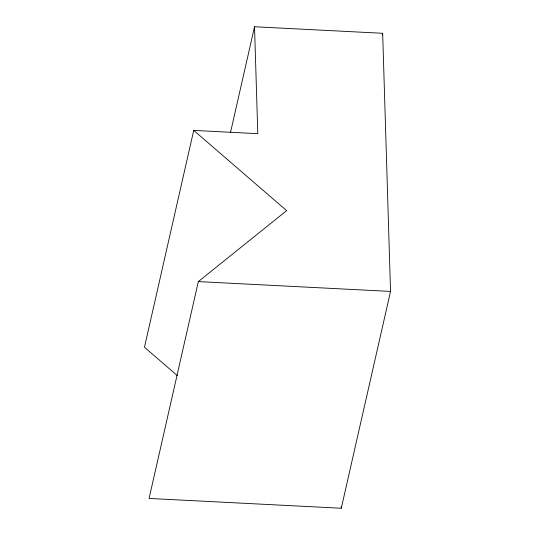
<?xml version="1.0" encoding="UTF-8"?>
<svg xmlns="http://www.w3.org/2000/svg" width="535" height="535" viewBox="0 0 535 535"><rect width="100%" height="100%" fill="white"/><g stroke="black" fill="none" stroke-linecap="round" stroke-linejoin="round"><path stroke-width="0.8" d="M193.724 130.4L286.633 210.629L198.338 281.604L149.071 498.439L341.276 508.25L390.537 291.421L382.665 33.29L254.533 26.75L257.79 133.67L193.724 130.4L144.463 347.228L177.326 375.61M230.458 132.72L254.533 26.75M382.298 34.922L382.665 33.29M198.338 281.604L390.537 291.421M341.223 506.578L341.276 508.25"/></g></svg>
